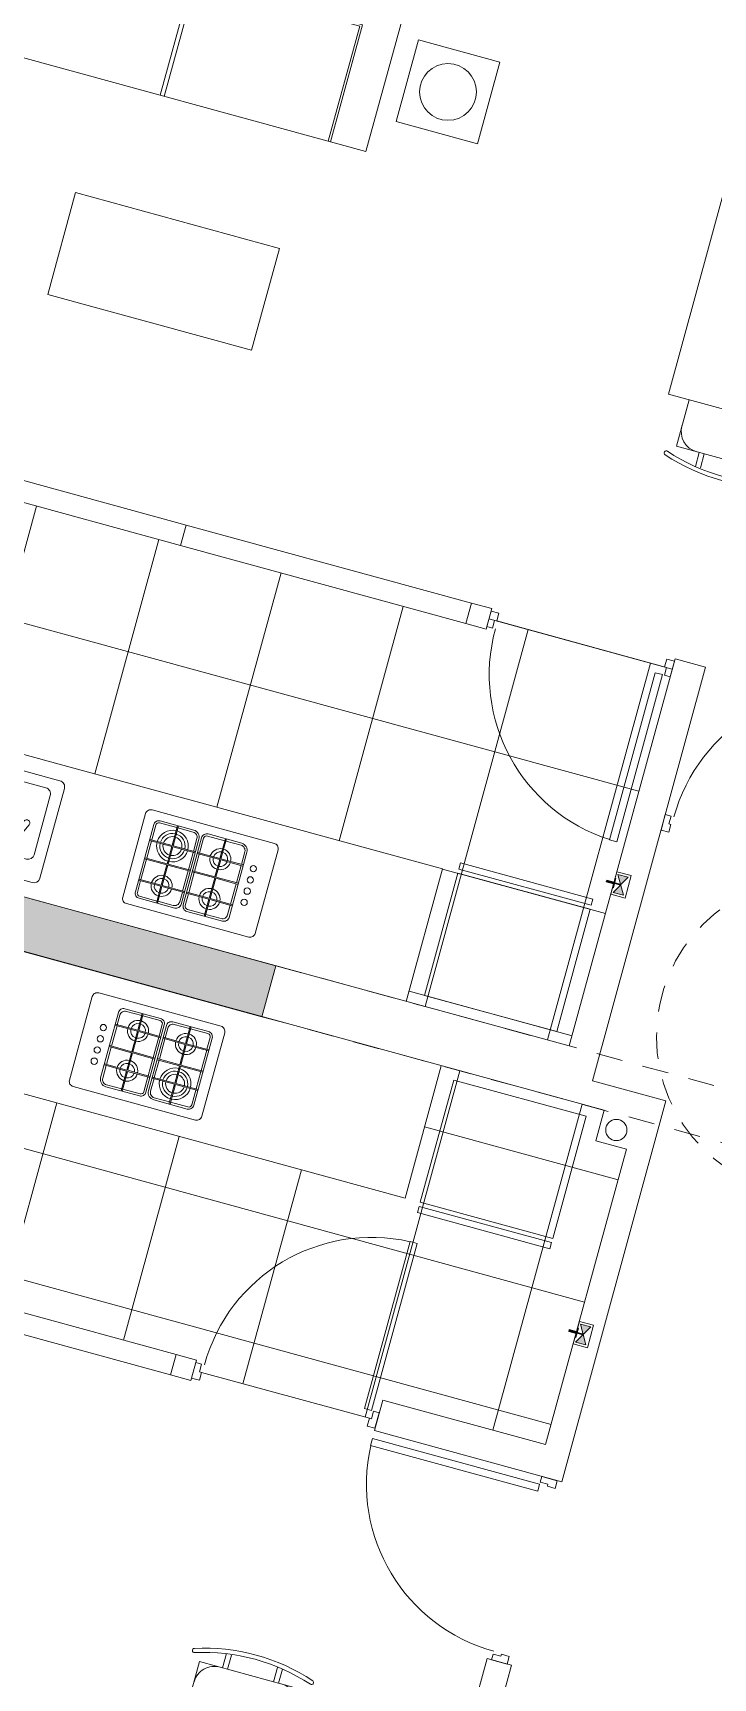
# Model space of a CAD drawing. Header units: millimetres. Extents: x 2471 to 2909, y 1327 to 1568.
# Drawn here: x 2594.86 to 2598.08, y 1382.75 to 1390.54 of the extents above; entities that cross this region are included whole.
import ezdxf

# ---------------------------------------------------------------- set-up
doc = ezdxf.new("R2010")
doc.units = ezdxf.units.MM
doc.set_wipeout_variables(frame=1)
for name, pattern in [('CONTINUA', [0]), ('HIDDEN', [0.375, 0.25, -0.125]), ('HIDDEN2', [0.1875, 0.125, -0.0625])]:
    doc.linetypes.add(name, pattern=pattern)
doc.layers.get('0').update_dxf_attribs({"color": 251, "lineweight": 9})
for name, color, linetype, lineweight in [('A-MOBILIARIO', 251, 'Continuous', 13), ('A-MURO BAJO', 251, 'Continuous', 13), ('A-MUROS', 251, 'Continuous', 13), ('A-PLACAS', 251, 'Continuous', 13), ('A-PROYECCIONES', 251, 'HIDDEN', 13), ('A-PUERTAS', 251, 'Continuous', 13), ('A-VIGAS', 251, 'HIDDEN2', 13), ('DLP_EQUIPAMIENTO', 251, 'Continuous', 13), ('Gas', 251, 'G_Larga', 13), ('HATCH', 251, 'Continuous', 13), ('RED-PLUVIAL', 251, 'Continuous', 13)]:
    doc.layers.add(name, color=color, linetype=linetype, lineweight=lineweight)
doc.styles.get("Standard").update_dxf_attribs({"font": 'arial.ttf'})
doc.linetypes.add('G_Larga', pattern='A,2,-0.01,["G",Standard,S=0.1,R=0,X=0,Y=-0.05],-0.1', length=2.11)

# ---------------------------------------------------------------- blocks, each defined once
blk = doc.blocks.new('ESTR_PISO-1_PISO')
at = {"layer": 'HATCH'}
h = blk.add_hatch(color=256, dxfattribs=at)
h.dxf.hatch_style = 1
h.paths.add_polyline_path([(-26.45, 2.95), (-29.9, 2.95), (-29.9, 1.5), (-29.65, 1.5), (-29.65, 2.7), (-26.45, 2.7)])
h.paths.add_polyline_path([(-22.65, -2.53), (-18.75, -2.53), (-18.75, 2.87), (-22.45, 2.87), (-22.45, -0.53), (-22.65, -0.53), (-22.65, 3.12), (-18.5, 3.12), (-18.5, -2.78), (-22.65, -2.78)])
h.paths.add_polyline_path([(-29.9, -2.45), (-26.45, -2.45), (-26.45, -2.2), (-29.9, -2.2)])
h.paths.add_polyline_path([(-30.3, -6.8), (-22.4, -6.8), (-22.4, -7.1), (-30.3, -7.1)])
h.paths.add_polyline_path([(-20.85, -4.75), (-21.55, -4.75), (-21.55, -5), (-20.85, -5)])
h.paths.add_polyline_path([(-22.45, 4.92), (-22.45, 6.87), (-18.75, 6.87), (-18.75, 4.92), (-18.55, 4.92), (-18.55, 6.87), (-18.05, 6.87), (-18.05, 7.12), (-22.45, 7.12), (-22.45, 13.72), (-22.65, 13.72), (-22.65, 4.92)])
h.paths.add_polyline_path([(-26.45, 8.52), (-29.65, 8.52), (-29.65, 9.7), (-29.9, 9.7), (-29.9, 8.27), (-26.45, 8.27)])
h.paths.add_polyline_path([(-19.15, 8.92), (-15.75, 8.92), (-15.75, 9.17), (-19.15, 9.17)])
h.paths.add_polyline_path([(-20.65, 18.07), (-16.65, 18.07), (-16.65, 18.32), (-20.65, 18.32)])
h.paths.add_polyline_path([(-19.15, 13.72), (-15.75, 13.72), (-15.75, 13.47), (-19.15, 13.47)])
h.paths.add_polyline_path([(-29.8, 18.32), (-25.8, 18.32), (-25.8, 18.07), (-29.55, 18.07), (-29.55, 17.67), (-29.8, 17.67)])
h.paths.add_polyline_path([(-26.45, 13.37), (-29.9, 13.37), (-29.9, 14.22), (-29.55, 14.22), (-29.55, 13.62), (-26.45, 13.62)])
h.paths.add_polyline_path([(-23.125, 31.12), (-28.725, 31.12), (-28.725, 30.92), (-23.375, 30.92), (-23.375, 24.62), (-23.125, 24.62)])
h.paths.add_polyline_path([(-17.2, 25.67), (-17.2, 24.22), (-17.45, 24.22), (-17.45, 25.67)])
h.paths.add_polyline_path([(-29, 25.67), (-29, 24.22), (-29.25, 24.22), (-29.25, 25.67)])
h.paths.add_polyline_path([(-29.25, 28.37), (-28.2, 28.37), (-28.2, 28.07), (-29.25, 28.07)])
h.paths.add_polyline_path([(-17.2, 30.92), (-17.2, 31.12), (-23.075, 31.12), (-23.075, 30.92)])
at = {"layer": 'A-PLACAS', "elevation": 0}
blk.add_lwpolyline([(-29.8, 18.32), (-25.8, 18.32), (-25.8, 18.07), (-29.55, 18.07), (-29.55, 17.67), (-29.8, 17.67)], close=True, dxfattribs=at)
at = {"layer": 'A-VIGAS'}
for p, q in [((-25.8, 18.32, 0), (-23.375, 18.32, 0)), ((-25.8, 18.07, 0), (-20.65, 18.07, 0))]:
    blk.add_line(p, q, dxfattribs=at)
blk = doc.blocks.new('P-90 MARCO 3.5x1.5')
at = {"layer": 'A-PUERTAS'}
for p, q in [((0.038, 0.0762), (0.038, 0.8962)), ((0.038, 0.8962), (0.073, 0.8962)), ((0.073, 0.8962), (0.073, 0.0762)), ((0.038, 0.0762), (0.073, 0.0762))]:
    blk.add_line(p, q, dxfattribs=at)
at = {"layer": 'A-PUERTAS', "linetype": 'Continuous'}
for p, q in [((0, 0), (0, 0.0762)), ((0, 0.0762), (0.028, 0.0762)), ((0.028, 0.0762), (0.028, 0.0382)), ((0.028, 0.0382), (0.038, 0.0382)), ((0.038, 0.0382), (0.038, 0)), ((0.862, 0.0382), (0.862, 0)), ((0.872, 0.0382), (0.862, 0.0382)), ((0.9, 0.0762), (0.872, 0.0762)), ((0.872, 0.0762), (0.872, 0.0382)), ((0.9, 0), (0.9, 0.0762)), ((0, 0), (0.038, 0)), ((0.9, 0), (0.862, 0))]:
    blk.add_line(p, q, dxfattribs=at)
at = {"layer": 'A-PUERTAS', "color": 7, "linetype": 'Continuous'}
blk.add_arc((0.038, 0.0762), 0.82, 0, 87.55371, dxfattribs=at)
blk = doc.blocks.new('A$C2A08204E')
for p, q in [((0, 0), (0, 1.76)), ((0, 1.76), (2.575, 1.76)), ((2.575, 1.76), (2.575, 1.01)), ((0.175, 0.175), (0.175, 1.585)), ((0.175, 1.585), (2.4, 1.585)), ((0.185, 1.575), (0.75, 1.575)), ((0.185, 1.01), (0.185, 1.575)), ((0.75, 1.01), (0.75, 1.575)), ((0.76, 1.575), (1.565, 1.575)), ((0.76, 1.01), (0.76, 1.575)), ((1.565, 1.575), (1.565, 1.01)), ((1.585, 1.575), (2.39, 1.575)), ((1.585, 1.01), (1.585, 1.575)), ((2.39, 1.575), (2.39, 1.01)), ((2.4, 1.01), (2.4, 1.585)), ((0.185, 1.01), (0.75, 1.01)), ((0.185, 0.185), (0.185, 1)), ((0.75, 1), (0.185, 1)), ((0.75, 1), (0.75, 0)), ((2.575, 1.01), (0.76, 1.01)), ((0.75, 0.175), (0.175, 0.175)), ((0.75, 0.185), (0.185, 0.185)), ((0.75, 0), (0, 0))]:
    blk.add_line(p, q)
blk = doc.blocks.new('VELADOR')
blk.add_lwpolyline([(0, 0.4), (0, 0), (0.4, 0), (0.4, 0.4)], close=True)
blk.add_circle((0.2, 0.2), 0.1344)
blk = doc.blocks.new('A$C22310A6C')
blk.add_wipeout([(0.0073, 0.4527), (0.0103, 0.4552), (0.0146, 0.4577), (0.022, 0.4598), (0.0299, 0.46), (0.625, 0.46), (0.6347, 0.458), (0.6427, 0.4527), (0.6427, 0.4527), (0.6464, 0.4478), (0.6484, 0.4437), (0.65, 0.4388), (0.65, 0.025), (0.6498, 0.0222), (0.6496, 0.0203), (0.6493, 0.019), (0.6488, 0.0173), (0.6484, 0.0163), (0.6481, 0.0153), (0.6475, 0.0141), (0.6466, 0.0125), (0.6462, 0.0117), (0.6456, 0.0109), (0.6449, 0.0099), (0.6435, 0.0082), (0.6427, 0.0073), (0.6415, 0.0062), (0.6402, 0.0051), (0.6392, 0.0044), (0.6377, 0.0035), (0.6361, 0.0026), (0.6343, 0.0018), (0.6288, 0.0003), (0.625, 0), (0.025, 0), (0.022, 0.0002), (0.0189, 0.0007), (0.0168, 0.0014), (0.0146, 0.0023), (0.0134, 0.0029), (0.0117, 0.0038), (0.0095, 0.0054), (0.0073, 0.0073), (0.0062, 0.0085), (0.0046, 0.0105), (0.0027, 0.0136), (0.0013, 0.0169), (0.0007, 0.0189), (0, 0.0242), (0, 0.0271), (0, 0.435), (0.0005, 0.4398), (0.0022, 0.4452), (0.0038, 0.4482), (0.0051, 0.4502)])
at = {"lineweight": 5}
for points in [[(0.625, 0), (0.025, 0, -0.414214), (0, 0.025), (0, 0.435, -0.414214), (0.025, 0.46), (0.625, 0.46, -0.414214), (0.65, 0.435), (0.65, 0.025, -0.414214)], [(0.1743, 0.04), (0.3393, 0.04, 0.414214), (0.3643, 0.065), (0.3643, 0.395, 0.414214), (0.3393, 0.42), (0.1643, 0.42, 0.414214), (0.1393, 0.395), (0.1393, 0.075, 0.414214)], [(0.4093, 0.04), (0.5743, 0.04, 0.414214), (0.5993, 0.065), (0.5993, 0.395, 0.414214), (0.5743, 0.42), (0.3993, 0.42, 0.414214), (0.3743, 0.395), (0.3743, 0.075, 0.414214)]]:
    blk.add_lwpolyline(points, format="xyb", close=True, dxfattribs=at)
for points in [[(0.2493, 0.41), (0.1743, 0.41, 0.414214), (0.1493, 0.385), (0.1493, 0.3375)], [(0.3543, 0.3375), (0.3543, 0.395, 0.414214), (0.3393, 0.41), (0.2543, 0.41)], [(0.4843, 0.41), (0.4093, 0.41, 0.414214), (0.3843, 0.385), (0.3843, 0.3375)], [(0.5893, 0.3375), (0.5893, 0.395, 0.414214), (0.5743, 0.41), (0.4893, 0.41)], [(0.1493, 0.1375), (0.1493, 0.075, 0.414214), (0.1743, 0.05), (0.2493, 0.05)], [(0.2543, 0.05), (0.3393, 0.05, 0.414214), (0.3543, 0.065), (0.3543, 0.1375)], [(0.3843, 0.1375), (0.3843, 0.075, 0.414214), (0.4093, 0.05), (0.4843, 0.05)], [(0.4893, 0.05), (0.5743, 0.05, 0.414214), (0.5893, 0.065), (0.5893, 0.1375)]]:
    blk.add_lwpolyline(points, format="xyb", dxfattribs=at)
for points in [[(0.2493, 0.41), (0.1743, 0.41)], [(0.2493, 0.42), (0.2493, 0.3375)], [(0.2543, 0.42), (0.2543, 0.3375)], [(0.4843, 0.41), (0.4093, 0.41)], [(0.4843, 0.42), (0.4843, 0.3375)], [(0.4893, 0.42), (0.4893, 0.3375)], [(0.2493, 0.3375), (0.1393, 0.3375)], [(0.2493, 0.3325), (0.1393, 0.3325)], [(0.1493, 0.3325), (0.1493, 0.2325)], [(0.2493, 0.3325), (0.2493, 0.2325)], [(0.3643, 0.3375), (0.2543, 0.3375)], [(0.2543, 0.3325), (0.2543, 0.2325)], [(0.3643, 0.3325), (0.2543, 0.3325)], [(0.3543, 0.2325), (0.3543, 0.3325)], [(0.4843, 0.3375), (0.3743, 0.3375)], [(0.4843, 0.3325), (0.3743, 0.3325)], [(0.3843, 0.3325), (0.3843, 0.2325)], [(0.4843, 0.3325), (0.4843, 0.2325)], [(0.5993, 0.3375), (0.4893, 0.3375)], [(0.4893, 0.3325), (0.4893, 0.2325)], [(0.5993, 0.3325), (0.4893, 0.3325)], [(0.5893, 0.2325), (0.5893, 0.3325)], [(0.2493, 0.2325), (0.1393, 0.2325)], [(0.2493, 0.2275), (0.1393, 0.2275)], [(0.1493, 0.2275), (0.1493, 0.1425)], [(0.2493, 0.2275), (0.2493, 0.1425)], [(0.3643, 0.2325), (0.2543, 0.2325)], [(0.2543, 0.2275), (0.2543, 0.1425)], [(0.3643, 0.2275), (0.2543, 0.2275)], [(0.3543, 0.1425), (0.3543, 0.2275)], [(0.4843, 0.2325), (0.3743, 0.2325)], [(0.4843, 0.2275), (0.3743, 0.2275)], [(0.3843, 0.2275), (0.3843, 0.1425)], [(0.4843, 0.2275), (0.4843, 0.1425)], [(0.5993, 0.2325), (0.4893, 0.2325)], [(0.4893, 0.2275), (0.4893, 0.1425)], [(0.5993, 0.2275), (0.4893, 0.2275)], [(0.5893, 0.1425), (0.5893, 0.2275)], [(0.2493, 0.1425), (0.1393, 0.1425)], [(0.2493, 0.1375), (0.1393, 0.1375)], [(0.2493, 0.1375), (0.2493, 0.1275)], [(0.2493, 0.1375), (0.2493, 0.04)], [(0.3643, 0.1425), (0.2543, 0.1425)], [(0.2543, 0.1375), (0.2543, 0.1275)], [(0.2543, 0.1375), (0.2543, 0.04)], [(0.3643, 0.1375), (0.2543, 0.1375)], [(0.4843, 0.1425), (0.3743, 0.1425)], [(0.4843, 0.1375), (0.3743, 0.1375)], [(0.4843, 0.1375), (0.4843, 0.1275)], [(0.4843, 0.1375), (0.4843, 0.04)], [(0.5993, 0.1425), (0.4893, 0.1425)], [(0.4893, 0.1375), (0.4893, 0.1275)], [(0.4893, 0.1375), (0.4893, 0.04)], [(0.5993, 0.1375), (0.4893, 0.1375)]]:
    blk.add_lwpolyline(points, dxfattribs=at)
for centre in [(0.0892, 0.3071), (0.0892, 0.2521), (0.0892, 0.1971), (0.0892, 0.1421)]:
    blk.add_circle(centre, 0.015, dxfattribs=at)
for centre, radius, start, end in [((0.2518, 0.335), 0.05, 92.86598, 177.13402), ((0.2518, 0.335), 0.05, 182.86598, 267.13402), ((0.2518, 0.335), 0.035, 94.09604, 175.90396), ((0.2518, 0.335), 0.035, 184.09604, 265.90396), ((0.2518, 0.335), 0.05, 2.86598, 87.13402), ((0.2518, 0.335), 0.035, 4.09604, 85.90396), ((0.2518, 0.335), 0.05, 272.86598, 357.13402), ((0.2518, 0.335), 0.035, 274.09604, 355.90396), ((0.4868, 0.335), 0.05, 92.86598, 177.13402), ((0.4868, 0.335), 0.05, 182.86598, 267.13402), ((0.4868, 0.335), 0.035, 94.09604, 175.90396), ((0.4868, 0.335), 0.035, 184.09604, 265.90396), ((0.4868, 0.335), 0.05, 2.86598, 87.13402), ((0.4868, 0.335), 0.035, 4.09604, 85.90396), ((0.4868, 0.335), 0.05, 272.86598, 357.13402), ((0.4868, 0.335), 0.035, 274.09604, 355.90396), ((0.2518, 0.14), 0.05, 92.86598, 177.13402), ((0.2518, 0.14), 0.035, 94.09604, 175.90396), ((0.2518, 0.14), 0.05, 2.86598, 87.13402), ((0.2518, 0.14), 0.035, 4.09604, 85.90396), ((0.4868, 0.14), 0.075, 91.91021, 178.08979), ((0.4868, 0.14), 0.06, 92.38802, 177.61198), ((0.4868, 0.14), 0.045, 93.18474, 176.81526), ((0.4868, 0.14), 0.075, 1.91021, 88.08979), ((0.4868, 0.14), 0.06, 2.38802, 87.61198), ((0.4868, 0.14), 0.045, 3.18474, 86.81526), ((0.2518, 0.14), 0.05, 182.86598, 267.13402), ((0.2518, 0.14), 0.035, 184.09604, 265.90396), ((0.2518, 0.14), 0.05, 272.86598, 357.13402), ((0.2518, 0.14), 0.035, 274.09604, 355.90396), ((0.4868, 0.14), 0.075, 181.91021, 268.08979), ((0.4868, 0.14), 0.06, 182.38802, 267.61198), ((0.4868, 0.14), 0.045, 183.18474, 266.81526), ((0.4868, 0.14), 0.075, 271.91021, 358.08979), ((0.4868, 0.14), 0.06, 272.38802, 357.61198), ((0.4868, 0.14), 0.045, 273.18474, 356.81526)]:
    blk.add_arc(centre, radius, start, end, dxfattribs=at)
blk = doc.blocks.new('A$C7F1F7E1E')
for p, q in [((0.47, 0.8857), (0.03, 0.8857)), ((0, 0.03), (0, 0.8557)), ((0.5, 0.03), (0.5, 0.8557)), ((0.42, 0.4057), (0.13, 0.4057)), ((0.025, 0.3291), (0.025, 0.1291)), ((0.075, 0.2341), (0.075, 0.336)), ((0.1, 0.2226), (0.1, 0.3757)), ((0.45, 0.0857), (0.45, 0.3757)), ((0.0563, 0.2427), (0.2745, 0.1424)), ((0.0437, 0.2155), (0.2605, 0.1158)), ((0.075, 0.2011), (0.075, 0.1291)), ((0.1, 0.0857), (0.1, 0.1896)), ((0.03, 0), (0.47, 0)), ((0.42, 0.0557), (0.13, 0.0557))]:
    blk.add_line(p, q)
at = {"color": 7}
for p, q in [((0.1139, 0.4857), (0.1139, 0.8357)), ((0.1644, 0.4857), (0.1644, 0.8357)), ((0.2144, 0.4857), (0.2144, 0.8357)), ((0.2644, 0.4857), (0.2644, 0.8357)), ((0.3144, 0.4857), (0.3144, 0.8357)), ((0.3644, 0.4857), (0.3644, 0.8357)), ((0.4144, 0.4857), (0.4144, 0.8357))]:
    blk.add_line(p, q, dxfattribs=at)
for centre, major_axis, start_param, end_param in [((0.03, 0.8557), (-0.0212, 0.0212), -0.785398, 0.785398), ((0.47, 0.8557), (-0.0212, 0.0212), -2.356194, -0.785398), ((0.13, 0.3757), (-0.0212, 0.0212), -0.785398, 0.785398), ((0.42, 0.3757), (-0.0212, 0.0212), -2.356194, -0.785398), ((0.05, 0.2291), (0.0106, 0.0106), 0.354541, 3.496133), ((0.13, 0.0857), (-0.0212, 0.0212), 0.785398, 2.356194), ((0.2662, 0.1299), (0.0106, 0.0106), -2.738452, 0.356745), ((0.42, 0.0857), (-0.0212, 0.0212), 2.356194, 3.926991), ((0.03, 0.03), (-0.0212, 0.0212), 0.785398, 2.356194), ((0.47, 0.03), (-0.0212, 0.0212), 2.356194, 3.926991)]:
    blk.add_ellipse(centre, major_axis=major_axis, ratio=1, start_param=start_param, end_param=end_param)
for centre, major_axis in [((0.05, 0.336), (-0.0177, 0.0177)), ((0.275, 0.2307), (-0.0212, 0.0212)), ((0.05, 0.1291), (-0.0177, 0.0177))]:
    blk.add_ellipse(centre, major_axis=major_axis, ratio=1)
blk = doc.blocks.new('REFRI')
at = {"layer": 'DLP_EQUIPAMIENTO'}
for points in [[(-0.325, 0), (-0.325, -0.6), (0.325, -0.6), (0.325, 0)], [(-0.325, -0.62), (-0.325, -0.65), (0.325, -0.65), (0.325, -0.62)]]:
    blk.add_lwpolyline(points, close=True, dxfattribs=at)
blk = doc.blocks.new('A$C72FD42DB')
for p, q in [((0.3255, 1.41), (1.3255, 1.41)), ((0.3255, 0), (0.3255, 1.41)), ((1.3255, 0), (1.3255, 1.41)), ((0.0573, 1.3564), (0.0573, 1.3564)), ((1.5937, 1.3564), (1.5937, 1.3564)), ((0.0977, 0.8097), (0.0977, 1.3097)), ((0.0977, 1.3097), (0.3255, 1.3097)), ((1.5532, 1.3097), (1.3255, 1.3097)), ((1.5532, 0.8097), (1.5532, 1.3097)), ((0.0286, 1.1974), (0.0977, 1.1974)), ((0.0286, 1.1724), (0.0977, 1.1724)), ((1.6224, 1.1974), (1.5532, 1.1974)), ((1.6224, 1.1724), (1.5532, 1.1724)), ((0.0286, 0.947), (0.0977, 0.947)), ((1.6224, 0.947), (1.5532, 0.947)), ((0.0286, 0.922), (0.0977, 0.922)), ((1.6224, 0.922), (1.5532, 0.922)), ((0.3255, 0.8097), (0.0977, 0.8097)), ((1.3255, 0.8097), (1.5532, 0.8097)), ((0.0573, 0.7629), (0.0573, 0.7629)), ((1.5937, 0.7629), (1.5937, 0.7629)), ((0.0573, 0.6471), (0.0573, 0.6471)), ((1.5937, 0.6471), (1.5937, 0.6471)), ((0.0977, 0.6003), (0.0977, 0.1003)), ((0.3255, 0.6003), (0.0977, 0.6003)), ((1.3255, 0.6003), (1.5532, 0.6003)), ((1.5532, 0.6003), (1.5532, 0.1003)), ((0.0286, 0.488), (0.0977, 0.488)), ((1.6224, 0.488), (1.5532, 0.488)), ((0.0286, 0.463), (0.0977, 0.463)), ((1.6224, 0.463), (1.5532, 0.463)), ((0.0286, 0.2376), (0.0977, 0.2376)), ((1.6224, 0.2376), (1.5532, 0.2376)), ((0.0286, 0.2126), (0.0977, 0.2126)), ((1.6224, 0.2126), (1.5532, 0.2126)), ((0.0977, 0.1003), (0.3255, 0.1003)), ((1.5532, 0.1003), (1.3255, 0.1003)), ((0.0573, 0.0536), (0.0573, 0.0536)), ((1.5937, 0.0536), (1.5937, 0.0536)), ((0.3255, 0), (1.3255, 0))]:
    blk.add_line(p, q)
for centre, radius, start, end in [((0.9298, 1.0597), 0.9317, 161.83805, 198.16195), ((0.9298, 1.0597), 0.9117, 161.83805, 198.16195), ((0.054, 1.347), 0.01, 71.2164, 161.83805), ((0.054, 1.347), 0.01, 341.83805, 71.2164), ((1.5969, 1.347), 0.01, 108.7836, 198.16195), ((0.7212, 1.0597), 0.9117, 341.83805, 18.16195), ((1.5969, 1.347), 0.01, 18.16195, 108.7836), ((0.7212, 1.0597), 0.9317, 341.83805, 18.16195), ((0.1977, 1.2097), 0.1, 90, 180), ((1.4532, 1.2097), 0.1, 0, 90), ((0.1977, 0.9097), 0.1, 180, 270), ((1.4532, 0.9097), 0.1, 270, 0), ((0.054, 0.7724), 0.01, 198.16195, 288.7836), ((0.054, 0.7724), 0.01, 288.7836, 18.16195), ((1.5969, 0.7724), 0.01, 161.83805, 251.2164), ((1.5969, 0.7724), 0.01, 251.2164, 341.83805), ((0.9298, 0.3503), 0.9317, 161.83805, 198.16195), ((0.9298, 0.3503), 0.9117, 161.83805, 198.16195), ((0.054, 0.6376), 0.01, 71.2164, 161.83805), ((0.054, 0.6376), 0.01, 341.83805, 71.2164), ((1.5969, 0.6376), 0.01, 108.7836, 198.16195), ((0.7212, 0.3503), 0.9117, 341.83805, 18.16195), ((1.5969, 0.6376), 0.01, 18.16195, 108.7836), ((0.7212, 0.3503), 0.9317, 341.83805, 18.16195), ((0.1977, 0.5003), 0.1, 90, 180), ((1.4532, 0.5003), 0.1, 0, 90), ((0.1977, 0.2003), 0.1, 180, 270), ((1.4532, 0.2003), 0.1, 270, 0), ((0.054, 0.063), 0.01, 198.16195, 288.7836), ((0.054, 0.063), 0.01, 288.7836, 18.16195), ((1.5969, 0.063), 0.01, 161.83805, 251.2164), ((1.5969, 0.063), 0.01, 251.2164, 341.83805)]:
    blk.add_arc(centre, radius, start, end)
blk = doc.blocks.new('A$C63D03590')
at = {"layer": 'Gas', "linetype": 'Continuous', "lineweight": 0, "true_color": 0xa87e00}
for points in [[(0.007, -0.059), (0.007, 0), (-0.008, 0), (-0.008, -0.059)], [(0.073, -0.073), (0.073, -0.157), (-0.073, -0.073), (-0.073, -0.157)], [(0.037, -0.059), (-0.038, -0.059), (-0.038, -0.066), (0.037, -0.066)]]:
    blk.add_hatch(color=44, dxfattribs=at).paths.add_polyline_path(points)
at = {"color": 44, "true_color": 0xa87e00}
for p, q in [((0.007, 0), (-0.008, 0)), ((-0.008, -0.059), (-0.008, 0)), ((0.007, -0.059), (0.007, 0)), ((-0.073, -0.073), (-0.073, -0.157)), ((0.073, -0.073), (-0.073, -0.157)), ((-0.073, -0.073), (0.073, -0.157)), ((-0.038, -0.059), (0.037, -0.059)), ((-0.038, -0.066), (-0.038, -0.059)), ((-0.038, -0.066), (0.037, -0.066)), ((0, -0.115), (0, -0.066)), ((0.037, -0.066), (0.037, -0.059)), ((0.073, -0.157), (0.073, -0.073))]:
    blk.add_line(p, q, dxfattribs=at)
at = {"color": 44, "linetype": 'CONTINUA', "lineweight": 30, "ltscale": 10, "true_color": 0xa87e00}
blk.add_line((0, -0.115), (0, -0.066), dxfattribs=at)
at = {"color": 44, "linetype": 'CONTINUA', "lineweight": 20, "ltscale": 10, "true_color": 0xa87e00}
for points in [[(-0.038, -0.059), (-0.038, -0.066), (0.037, -0.066), (0.037, -0.059), (0.007, -0.059), (0.007, 0), (-0.008, 0), (-0.008, -0.059), (-0.038, -0.059)], [(-0.073, -0.073), (0.073, -0.157), (0.073, -0.073), (-0.073, -0.157), (-0.073, -0.073)]]:
    blk.add_lwpolyline(points, dxfattribs=at)
at = {"color": 44, "linetype": 'CONTINUA', "lineweight": 20, "true_color": 0xa87e00}
blk.add_lwpolyline([(0.037, -0.059), (-0.038, -0.059), (-0.038, -0.066), (0.037, -0.066)], close=True, dxfattribs=at)
blk = doc.blocks.new('A$C443818C8')
at = {"layer": 'A-PUERTAS'}
for p, q in [((0.038, 0.0762), (0.038, 0.8962)), ((0.038, 0.8962), (0.073, 0.8962)), ((0.073, 0.8962), (0.073, 0.0762)), ((0.038, 0.0762), (0.073, 0.0762))]:
    blk.add_line(p, q, dxfattribs=at)
at = {"layer": 'A-PUERTAS', "linetype": 'Continuous'}
for p, q in [((0, 0), (0, 0.0762)), ((0, 0.0762), (0.028, 0.0762)), ((0.028, 0.0762), (0.028, 0.0382)), ((0.028, 0.0382), (0.038, 0.0382)), ((0.038, 0.0382), (0.038, 0)), ((0.862, 0.0382), (0.862, 0)), ((0.872, 0.0382), (0.862, 0.0382)), ((0.9, 0.0762), (0.872, 0.0762)), ((0.872, 0.0762), (0.872, 0.0382)), ((0.9, 0), (0.9, 0.0762)), ((0, 0), (0.038, 0)), ((0.9, 0), (0.862, 0))]:
    blk.add_line(p, q, dxfattribs=at)
at = {"layer": 'A-PUERTAS', "color": 7, "linetype": 'Continuous'}
blk.add_arc((0.038, 0.0762), 0.82, 0, 87.55371, dxfattribs=at)
blk = doc.blocks.new('TORRE-B_PLAN-GEN')
at = {"layer": 'HATCH'}
h = blk.add_hatch(dxfattribs=at)
h.set_pattern_fill('_USER', color=256, scale=0.6, double=1, pattern_type=0)
h.set_pattern_definition([(360, (-24.35, 33.97), (8e-17, 0.6), []), (90, (-24.35, 33.97), (-0.6, 8e-17), [])])
h.paths.add_polyline_path([(-24.36, 35.8199), (-25.26, 35.8199), (-25.26, 35.77), (-28.0419, 35.77), (-28.0419, 35.732), (-28.0801, 35.732), (-28.0801, 35.742), (-28.1181, 35.742), (-28.1181, 35.77), (-29.3, 35.77), (-29.3, 35.37), (-29.8, 35.37), (-29.8, 33.97), (-28.18, 33.97), (-28.18, 34.62), (-28.13, 34.62), (-28.13, 34.97), (-28.1181, 34.97), (-28.1181, 34.998), (-28.0801, 34.998), (-28.0801, 35.008), (-28.0419, 35.008), (-28.0419, 34.97), (-28.03, 34.97), (-28.03, 34.62), (-25.16, 34.62), (-25.16, 33.97), (-24.36, 33.97)])
h.paths.add_polyline_path([(-28.1181, 35.697), (-28.8381, 35.697), (-28.8381, 35.732), (-28.1181, 35.732)], flags=16)
h = blk.add_hatch(dxfattribs=at)
h.set_pattern_fill('_USER', color=256, scale=0.6, double=1, pattern_type=0)
h.set_pattern_definition([(270, (671.288, 428.17), (0.6, 0), []), (360, (671.288, 428.17), (8e-17, 0.6), [])])
h.paths.add_polyline_path([(-23.97, 33.57), (-24.12, 33.57), (-24.12, 33.72), (-24.92, 33.72), (-24.92, 33.07), (-28.02, 33.07), (-28.02, 32.87), (-28.0319, 32.87), (-28.0319, 32.832), (-28.0701, 32.832), (-28.0701, 32.842), (-28.1081, 32.842), (-28.1081, 32.87), (-28.17, 32.87), (-28.17, 33.72), (-29.15, 33.72), (-29.15, 33.32), (-29.8, 33.32), (-29.8, 32.27), (-29.7, 32.27), (-29.7, 32.07), (-28.1081, 32.07), (-28.1081, 32.098), (-28.0701, 32.098), (-28.0701, 32.108), (-28.0319, 32.108), (-28.0319, 32.07), (-25.67, 32.07), (-25.67, 32.02), (-24.77, 32.02), (-24.77, 32.12), (-23.97, 32.12)])
h.paths.add_polyline_path([(-28.1081, 32.143), (-28.1081, 32.108), (-28.8281, 32.108), (-28.8281, 32.143)], flags=16)
at = {"elevation": 0}
for points in [[(-24.36, 34.825), (-24.29, 34.825), (-24.29, 34.715), (-24.36, 34.715)], [(-23.97, 32.615), (-23.9, 32.615), (-23.9, 32.725), (-23.97, 32.725)]]:
    blk.add_lwpolyline(points, close=True, dxfattribs=at)
at = {"layer": 'A-MOBILIARIO', "elevation": 0}
blk.add_lwpolyline([(-26.68, 37.25), (-26.68, 36.75), (-27.68, 36.75), (-27.68, 37.25)], close=True, dxfattribs=at)
at = {"layer": 'A-MURO BAJO'}
for p, q in [((-25.16, 34.62, 0), (-28.02, 34.62, 0)), ((-25.16, 33.97, 0), (-25.16, 34.62, 0)), ((-24.92, 33.72, 0), (-24.92, 33.07, 0)), ((-24.92, 33.07, 0), (-28.02, 33.07, 0))]:
    blk.add_line(p, q, dxfattribs=at)
at = {"layer": 'A-MURO BAJO', "elevation": 0}
for points in [[(-26.76, 35.77), (-25.36, 35.77), (-25.36, 35.87), (-26.76, 35.87)], [(-27.17, 32.07), (-25.77, 32.07), (-25.77, 31.97), (-27.17, 31.97)]]:
    blk.add_lwpolyline(points, dxfattribs=at)
at = {"layer": 'A-MUROS'}
for p, q in [((-26.76, 35.87, 0), (-29.9, 35.87, 0)), ((-26.76, 35.77, 0), (-26.76, 35.87, 0)), ((-24.21, 35.87, 0), (-24.36, 35.87, 0)), ((-24.36, 33.97, 0), (-24.36, 35.87, 0)), ((-24.21, 33.84, 0), (-24.21, 35.87, 0)), ((-26.76, 35.77, 0), (-29.7, 35.77, 0)), ((-24.36, 33.97, 0), (-28.03, 33.97, 0)), ((-23.85, 33.84, 0), (-24.21, 33.84, 0)), ((-23.85, 33.84, 0), (-23.85, 31.97, 0)), ((-24.12, 33.57, 0), (-24.12, 33.72, 0)), ((-23.97, 33.57, 0), (-24.12, 33.57, 0)), ((-23.97, 33.57, 0), (-23.97, 32.12, 0)), ((-23.97, 32.12, 0), (-24.77, 32.12, 0)), ((-24.77, 32.12, 0), (-24.77, 31.97, 0)), ((-23.85, 31.97, 0), (-24.77, 31.97, 0)), ((-23.85, 31.07, 0), (-23.97, 31.07, 0)), ((-23.97, 31.07, 0), (-23.97, 27.72, 0)), ((-23.85, 31.07, 0), (-23.85, 26.2, 0))]:
    blk.add_line(p, q, dxfattribs=at)
at = {"layer": 'A-MUROS', "elevation": 0}
for points in [[(-25.36, 35.87), (-25.26, 35.87), (-25.26, 35.77), (-25.36, 35.77)], [(-25.77, 31.97), (-25.67, 31.97), (-25.67, 32.07), (-25.77, 32.07)]]:
    blk.add_lwpolyline(points, close=True, dxfattribs=at)
at = {"layer": 'A-PROYECCIONES', "ltscale": 0.5}
blk.add_circle((-23.25, 34.32, 0), 0.75, dxfattribs=at)
at = {"layer": 'HATCH'}
for p, q in [((-24.388, 35.8199, 0), (-25.222, 35.8199, 0)), ((-24.808, 32.0201, 0), (-25.632, 32.0201, 0))]:
    blk.add_line(p, q, dxfattribs=at)
at = {"layer": 'RED-PLUVIAL'}
blk.add_circle((-24.04, 33.645, 0), 0.05, dxfattribs=at)
blk.add_blockref('ESTR_PISO-1_PISO', (0, 15.65, 0))
at = {"rotation": 90}
for p, xscale, yscale, zscale in [((-24.3955, 34.77, 0), 0.6023723109924521, 0.6023723109924521, 0.6023723109924521), ((-24.0055, 32.67, 0), -0.6023723109924518, 0.6023723109924518, 0.6023723109924504)]:
    blk.add_blockref('A$C63D03590', p, dxfattribs=dict(at, xscale=xscale, yscale=yscale, zscale=zscale))
at = {"layer": 'A-MOBILIARIO'}
blk.add_blockref('A$C2A08204E', (-28.98, 36.79, 0), dxfattribs=at)
at = {"layer": 'A-MOBILIARIO', "extrusion": (-1.2567e-10, -1.04451e-10, -1), "zscale": -1, "rotation": 270}
blk.add_blockref('A$C72FD42DB', (23.31, 38.3955, 0), dxfattribs=at)
at = {"layer": 'A-MOBILIARIO', "extrusion": (-3.60286e-08, -4.49068e-08, 1), "rotation": 90}
blk.add_blockref('VELADOR', (-25.905, 37.975, 0), dxfattribs=at)
at = {"layer": 'A-MOBILIARIO', "rotation": 90}
blk.add_blockref('A$C72FD42DB', (-23.97, 29.1445, 0), dxfattribs=at)
at = {"layer": 'A-PUERTAS', "linetype": 'Continuous', "extrusion": (-4.49067e-08, -3.60285e-08, -1), "zscale": -1}
for p in [(23.31, 35.07, 0), (24.77, 31.9819, 0)]:
    blk.add_blockref('P-90 MARCO 3.5x1.5', p, dxfattribs=at)
at = {"layer": 'A-PUERTAS', "linetype": 'Continuous', "extrusion": (4.49067e-08, -3.60285e-08, 1), "rotation": 180.0000000082953}
blk.add_blockref('P-90 MARCO 3.5x1.5', (-24.36, 35.8581, 0), dxfattribs=at)
at = {"layer": 'A-PUERTAS', "linetype": 'Continuous', "xscale": -1.000000000000001, "rotation": 90}
blk.add_blockref('A$C443818C8', (-23.8719, 31.97, 0), dxfattribs=at)
at = {"layer": 'DLP_EQUIPAMIENTO', "extrusion": (-3.60284e-08, 4.49068e-08, 1), "rotation": 180}
blk.add_blockref('REFRI', (-24.76, 34.02, 0), dxfattribs=at)
at = {"layer": 'DLP_EQUIPAMIENTO', "extrusion": (3.60285e-08, 4.49068e-08, 1), "rotation": 90}
blk.add_blockref('A$C7F1F7E1E', (-26.9871, 34.045, 0), dxfattribs=at)
at = {"layer": 'DLP_EQUIPAMIENTO', "extrusion": (3.60284e-08, 4.49068e-08, -1), "zscale": -1}
blk.add_blockref('REFRI', (24.52, 33.67, 0), dxfattribs=at)
at = {"layer": 'DLP_EQUIPAMIENTO', "rotation": 179.9999999999999}
blk.add_blockref('A$C22310A6C', (-25.935, 34.5269, 0), dxfattribs=at)
at = {"layer": 'DLP_EQUIPAMIENTO'}
blk.add_blockref('A$C22310A6C', (-26.6, 33.165, 0), dxfattribs=at)
at = {"layer": 'A-MUROS', "elevation": 0}
blk.add_lwpolyline([(-24.12, 33.72), (-28.02, 33.72), (-28.02, 32.87), (-28.17, 32.87), (-28.17, 33.72)], dxfattribs=at)

msp = doc.modelspace()

# ---------------------------------------------------------------- block references
at = {"rotation": 344.7077888221265}
msp.add_blockref('TORRE-B_PLAN-GEN', (2611.9392, 1346.5499, 0), dxfattribs=at)

doc.saveas('drawing.dxf')
